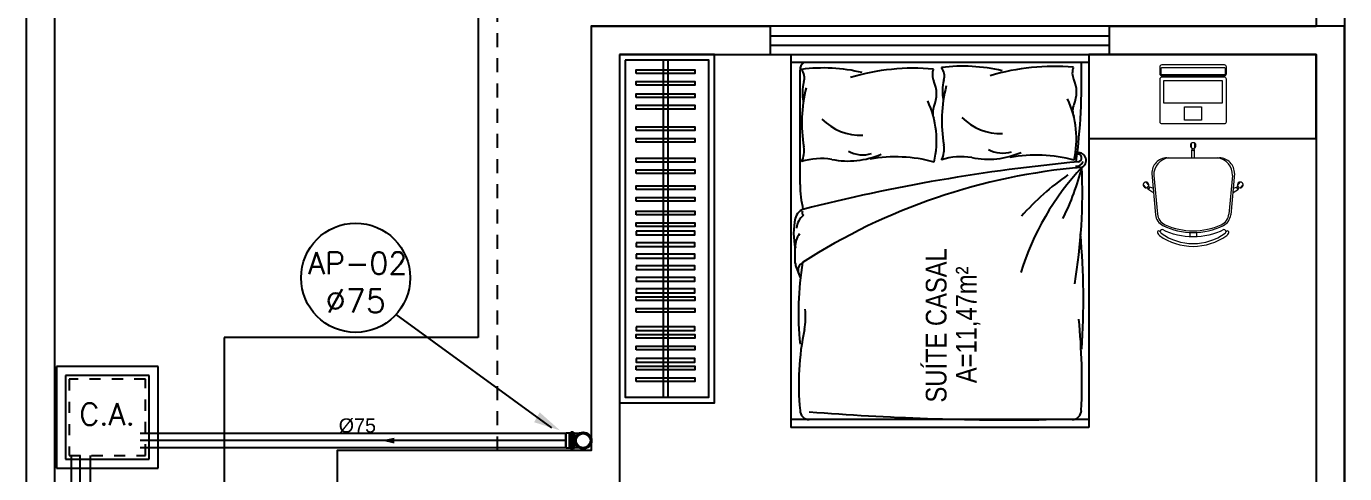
# Model space of a CAD drawing. Header units: millimetres. Extents: x 3923 to 4007, y 744 to 863.
# Drawn here: x 3974.36 to 3986.12, y 851.72 to 855.71 of the extents above; entities that cross this region are included whole.
import ezdxf
from ezdxf.enums import TextEntityAlignment as Align

# ---------------------------------------------------------------- set-up
doc = ezdxf.new("R2010")
doc.units = ezdxf.units.MM
doc.linetypes.add('HIDDEN', pattern=[0.375, 0.25, -0.125])
doc.linetypes.add('HIDDEN2', pattern=[0.1875, 0.125, -0.0625])
for name, color, linetype in [('-HIDRO', 8, 'Continuous'), ('A-PEN-C', 4, 'Continuous'), ('E-txt-g', 3, 'Continuous'), ('Esgoto', 5, 'Continuous'), ('HIDROGRAFIA', 4, 'Continuous'), ('Texto-Tubos', 7, 'Continuous'), ('TigreCad', 3, 'Continuous'), ('Tinterno', 9, 'Continuous'), ('TUBULAÇÃO_ESGOTO', 5, 'Continuous')]:
    doc.layers.add(name, color=color, linetype=linetype)
doc.layers.add('E-Lay-9', color=9, linetype='Continuous', lineweight=9)
doc.layers.add('E-Txt-W', color=7, linetype='Continuous', lineweight=20)
doc.styles.add('F2', font='ARIALN.TTF')
doc.styles.add('R80', font='simplex.shx', dxfattribs={"height": 12})
doc.styles.add('REG60', font='romans.shx', dxfattribs={"width": 0.8, "height": 0.15})
doc.styles.add('REG80', font='romans.shx', dxfattribs={"width": 0.8, "height": 0.2})
doc.styles.add('ROMANS', font='romans__.ttf', dxfattribs={"height": 0.1})
doc.styles.add('TCTUBOS-TXT', font='arial.ttf')

# ---------------------------------------------------------------- blocks, each defined once
blk = doc.blocks.new('TXT-AMB75')
at = {"layer": 'E-txt-g', "style": 'REG80', "width": 0.8, "flags": 8}
blk.add_attdef('TXT', text='', height=0.2, dxfattribs=at).set_placement((0.0055, 0.2964), align=Align.CENTER)
at = {"layer": 'E-Txt-W', "style": 'REG60', "width": 0.8, "flags": 8}
blk.add_attdef('TXT', text='', height=0.15, dxfattribs=at).set_placement((0.0055, 0.0271), align=Align.CENTER)
blk = doc.blocks.new('Cadeira')
at = {"layer": 'E-Lay-9', "color": 8}
for p, q in [((-0.0093, 0.0535), (-0.0093, 0.0769)), ((0.0096, 0.0535), (0.0096, 0.0769)), ((-0.1393, 0), (0.1393, 0)), ((-0.0075, 0), (-0.0075, 0.0425)), ((-0.0075, 0.0425), (-0.0056, 0.0425)), ((0.0056, 0.0425), (0.0075, 0.0425)), ((0.0075, 0), (0.0075, 0.0425)), ((-0.2355, -0.1467), (-0.2505, -0.1288)), ((-0.2192, -0.0836), (-0.1996, -0.3023)), ((-0.2087, -0.0936), (-0.1898, -0.2982)), ((0.2087, -0.0936), (0.1898, -0.2982)), ((0.2192, -0.0836), (0.1996, -0.3023)), ((0.2355, -0.1467), (0.2505, -0.1288)), ((-0.25, -0.1588), (-0.265, -0.1409)), ((-0.2398, -0.1647), (-0.2413, -0.1659)), ((-0.2133, -0.1847), (-0.2413, -0.1659)), ((-0.2298, -0.1563), (-0.2313, -0.1575)), ((-0.2144, -0.1618), (-0.2298, -0.1563)), ((0.2133, -0.1847), (0.2413, -0.1659)), ((0.2144, -0.1618), (0.2298, -0.1563)), ((0.2298, -0.1563), (0.2313, -0.1575)), ((0.2398, -0.1647), (0.2413, -0.1659)), ((0.25, -0.1588), (0.265, -0.1409)), ((-0.0175, -0.3961), (-0.0175, -0.4196)), ((0.0175, -0.3961), (0.0175, -0.4196))]:
    blk.add_line(p, q, dxfattribs=at)
blk.add_lwpolyline([(0.1631, -0.3812, -0.237888), (-0.1631, -0.3812, 0.605717), (-0.1738, -0.3953, 0.122717), (-0.17, -0.4, 0.323529), (0.17, -0.4, 0.122717), (0.1738, -0.3953, 0.605717)], format="xyb", close=True, dxfattribs=at)
for centre in [(0, 0.0466), (-0.2382, -0.1579), (0.2382, -0.1579)]:
    blk.add_circle(centre, 0.005, dxfattribs=at)
for centre, radius, start, end in [((0.0001, 0.0652), 0.015, 281.63338, 257.45365), ((-0.1393, -0.08), 0.08, 90, 182.56924), ((0, 0.0475), 0.0075, 221.81031, 318.18969), ((0.1393, -0.08), 0.08, 357.43076, 90), ((-0.1202, -0.0886), 0.0887, 95.59249, 183.25223), ((0.1202, -0.0886), 0.0887, 356.74777, 84.40751), ((-0.2502, -0.1438), 0.015, 322.54635, 298.36662), ((0.2502, -0.1438), 0.015, 241.63338, 217.45365), ((-0.2388, -0.1573), 0.0075, 261.81031, 358.18969), ((0.2388, -0.1573), 0.0075, 181.81031, 278.18969), ((-0.1299, -0.296), 0.07, 185.12125, 243.60471), ((-0.1201, -0.2918), 0.07, 185.2999, 245.73609), ((0.1201, -0.2918), 0.07, 294.26391, 354.7001), ((0.1299, -0.296), 0.07, 296.39529, 354.87875), ((-0.1819, -0.3961), 0.00782, 29.81088, 225.32554), ((-0.1625, -0.39), 0.0275, 205.14546, 233.45713), ((0, -0.1648), 0.3052, 234.12379, 305.87621), ((-0.1625, -0.39), 0.0125, 205.14546, 233.1301), ((0, -0.0343), 0.3622, 243.60471, 296.39529), ((0, -0.0254), 0.3622, 245.73609, 294.26391), ((0.1819, -0.3961), 0.00782, 314.67446, 150.18912), ((0.1625, -0.39), 0.0275, 306.54287, 334.85454)]:
    blk.add_arc(centre, radius, start, end, dxfattribs=at)
blk = doc.blocks.new('Notebook')
at = {"layer": 'E-Lay-9', "color": 8}
for p, q in [((-0.175, 0.305), (-0.175, 0.3)), ((-0.175, 0.3), (-0.175, 0.265)), ((0.165, 0.315), (-0.165, 0.315)), ((0.175, 0.3), (0.175, 0.305)), ((0.175, 0.265), (0.175, 0.3)), ((-0.165, 0.255), (0.165, 0.255))]:
    blk.add_line(p, q, dxfattribs=at)
for points in [[(-0.165, 0.26), (0.165, 0.26, 0.414214), (0.17, 0.265), (0.17, 0.295, 0.414214), (0.165, 0.3), (-0.165, 0.3, 0.414214), (-0.17, 0.295), (-0.17, 0.265, 0.414214)], [(-0.165, 0), (0.165, 0, 0.414214), (0.175, 0.01), (0.175, 0.24, 0.414214), (0.165, 0.25), (-0.165, 0.25, 0.414214), (-0.175, 0.24), (-0.175, 0.01, 0.414214)]]:
    blk.add_lwpolyline(points, format="xyb", close=True, dxfattribs=at)
for points in [[(-0.155, 0.11), (0.155, 0.11), (0.155, 0.23), (-0.155, 0.23)], [(-0.105, 0.25), (-0.145, 0.25), (-0.145, 0.255), (-0.105, 0.255)], [(0.105, 0.25), (0.145, 0.25), (0.145, 0.255), (0.105, 0.255)], [(-0.045, 0.02), (0.045, 0.02), (0.045, 0.09), (-0.045, 0.09)]]:
    blk.add_lwpolyline(points, close=True, dxfattribs=at)
for centre, start, end in [((-0.165, 0.305), 90, 180), ((0.165, 0.305), 0, 90), ((-0.165, 0.265), 180, 270), ((0.165, 0.265), 270, 360)]:
    blk.add_arc(centre, 0.01, start, end, dxfattribs=at)
blk = doc.blocks.new('_cxareia')
for p, q in [((40, 40), (-40, 40)), ((-40, 40), (-40, -40)), ((40, -40), (40, 40)), ((-40, -40), (40, -40))]:
    blk.add_line(p, q)
at = {"color": 1, "linetype": 'Continuous', "ltscale": 0.5}
for p, q in [((33, 33), (-33, 33)), ((-33, 33), (-33, -33)), ((33, -33), (33, 33)), ((-33, -33), (33, -33))]:
    blk.add_line(p, q, dxfattribs=at)
at = {"color": 1, "linetype": 'HIDDEN', "ltscale": 0.5}
for p, q in [((30, 30), (-30, 30)), ((-30, 30), (-30, -30)), ((30, -30), (30, 30)), ((-30, -30), (30, -30))]:
    blk.add_line(p, q, dxfattribs=at)
at = {"style": 'R80'}
blk.add_text('C.A.', height=17.28, dxfattribs=at).set_placement((-22, -6.1))
blk = doc.blocks.new('j9n75s')
at = {"layer": 'TigreCad'}
for p, q in [((23.2, 37.7), (46, 37.7)), ((23.2, -37.8), (46, -37.8))]:
    blk.add_line(p, q, dxfattribs=at)
for radius in [44.3, 39.8]:
    blk.add_circle((0, 0), radius, dxfattribs=at)
at = {"layer": 'Tinterno'}
blk.add_line((46, -37.8), (46, 37.7), dxfattribs=at)
blk.add_circle((0, 0), 38, dxfattribs=at)
blk = doc.blocks.new('11030904p')
at = {"layer": 'TigreCad'}
for p, q in [((0, -39.8), (0, 39.8)), ((0, 39.8), (4.6, 39.8)), ((5.5, 40.5), (6.3, 43.6)), ((7.3, 44.3), (16, 44.3)), ((7.3, -43.3), (7.3, 43.3)), ((16, -43.3), (16, 43.3)), ((17.3, 40.7), (17, 43.4)), ((18.3, 39.8), (26.7, 39.8)), ((26.7, 39.8), (27, 39.6)), ((27, 39.6), (44.7, 39.6)), ((44.7, 39.6), (46.5, 37.8)), ((46.5, 37.8), (46.5, -37.7)), ((0, -39.8), (4.6, -39.8)), ((5.5, -40.5), (6.3, -43.6)), ((7.3, -44.3), (16, -44.3)), ((17.3, -40.7), (17, -43.4)), ((18.3, -39.8), (26.7, -39.8)), ((26.7, -39.8), (27, -39.5)), ((27, -39.5), (44.7, -39.5)), ((44.7, -39.5), (46.5, -37.7))]:
    blk.add_line(p, q, dxfattribs=at)
for centre, start, end in [((4.6, 40.8), 270, 345), ((7.3, 43.3), 90, 165), ((16, 43.3), 5, 90), ((18.3, 40.8), 185, 270), ((4.6, -40.8), 15, 90), ((7.3, -43.3), 195, 270), ((16, -43.3), 270, 355), ((18.3, -40.8), 90, 175)]:
    blk.add_arc(centre, 1, start, end, dxfattribs=at)
at = {"layer": 'Tinterno'}
for p, q in [((5.3, -39.8), (5.3, 39.8)), ((17.3, -39.8), (17.3, 39.8)), ((26.7, 39.8), (26.7, -39.8)), ((27, 39.6), (27, -39.5)), ((44.7, 39.6), (44.7, -39.5))]:
    blk.add_line(p, q, dxfattribs=at)

msp = doc.modelspace()

# ---------------------------------------------------------------- linework, layer by layer
at = {"layer": '-HIDRO', "linetype": 'Continuous'}
for p, q in [((3974.363, 861), (3974.363, 819)), ((3986.123, 861), (3986.123, 819)), ((3974.615, 860.748), (3974.615, 819.252)), ((3985.871, 860.748), (3985.871, 855.707)), ((3978.395, 856.715), (3978.395, 852.929)), ((3979.403, 855.707), (3980.999, 855.707)), ((3979.403, 855.707), (3979.403, 851.921)), ((3980.999, 855.707), (3980.999, 855.455)), ((3984.023, 855.707), (3985.871, 855.707)), ((3984.023, 855.707), (3984.023, 855.455)), ((3979.655, 855.455), (3980.999, 855.455)), ((3979.655, 855.455), (3979.655, 851.585)), ((3984.023, 855.455), (3985.871, 855.455)), ((3985.871, 855.455), (3985.871, 850.247)), ((3985.871, 855.455), (3985.871, 850.247)), ((3976.127, 852.929), (3976.127, 830.912)), ((3978.395, 852.929), (3976.127, 852.929)), ((3977.135, 851.921), (3977.135, 847.217)), ((3979.403, 851.921), (3977.135, 851.921))]:
    msp.add_line(p, q, dxfattribs=at)
at = {"layer": '-HIDRO', "linetype": 'HIDDEN2'}
msp.add_line((3978.563, 856.547), (3978.563, 851.921), dxfattribs=at)
at = {"layer": '-HIDRO'}
for p, q in [((3980.999, 855.623), (3984.023, 855.623)), ((3980.999, 855.539), (3984.023, 855.539)), ((3980.999, 855.455), (3984.023, 855.455)), ((3981.182, 855.455), (3981.182, 852.126)), ((3981.182, 855.455), (3984.023, 855.455)), ((3983.841, 855.455), (3983.841, 852.126)), ((3980.045, 855.404), (3980.045, 852.397)), ((3980.087, 855.404), (3980.087, 852.397)), ((3983.841, 855.383), (3981.182, 855.383)), ((3981.265, 854.295), (3981.265, 855.317)), ((3981.223, 853.593), (3981.223, 853.756)), ((3981.229, 853.564), (3981.265, 853.465)), ((3983.841, 852.197), (3981.182, 852.197)), ((3983.841, 852.126), (3981.182, 852.126))]:
    msp.add_line(p, q, dxfattribs=at)
at = {"layer": '-HIDRO', "linetype": 'Continuous', "flags": 128}
msp.add_lwpolyline([(3985.871, 826.292), (3986.123, 826.292), (3986.123, 836.624), (3983.855, 836.624), (3983.855, 838.052), (3986.123, 838.052), (3986.123, 855.707), (3979.403, 855.707), (3979.403, 851.921), (3977.135, 851.921), (3977.135, 831.92), (3980.579, 831.92), (3980.579, 826.292), (3985.871, 826.292)], dxfattribs=at)
at = {"layer": '-HIDRO'}
for points in [[(3979.655, 855.455), (3979.655, 852.346), (3980.502, 852.346), (3980.502, 855.455)], [(3985.871, 854.707), (3985.871, 855.455), (3983.841, 855.455), (3983.841, 854.707)], [(3979.706, 855.404), (3979.706, 852.397), (3980.452, 852.397), (3980.452, 855.404)], [(3979.802, 852.641), (3979.802, 852.675), (3980.326, 852.675), (3980.326, 852.641)], [(3979.802, 852.538), (3979.802, 852.571), (3980.326, 852.571), (3980.326, 852.538)]]:
    msp.add_lwpolyline(points, close=True, dxfattribs=at)
at = {"layer": '-HIDRO', "ltscale": 0.5}
for points in [[(3979.802, 855.285), (3979.802, 855.318), (3980.326, 855.318), (3980.326, 855.285)], [(3979.802, 855.181), (3979.802, 855.215), (3980.326, 855.215), (3980.326, 855.181)], [(3979.802, 855.072), (3979.802, 855.105), (3980.326, 855.105), (3980.326, 855.072)], [(3979.802, 854.968), (3979.802, 855.002), (3980.326, 855.002), (3980.326, 854.968)], [(3979.802, 854.777), (3979.802, 854.811), (3980.326, 854.811), (3980.326, 854.777)], [(3979.802, 854.674), (3979.802, 854.707), (3980.326, 854.707), (3980.326, 854.674)], [(3979.802, 854.495), (3979.802, 854.529), (3980.326, 854.529), (3980.326, 854.495)], [(3979.802, 854.392), (3979.802, 854.425), (3980.326, 854.425), (3980.326, 854.392)], [(3979.802, 854.25), (3979.802, 854.284), (3980.326, 854.284), (3980.326, 854.25)], [(3979.802, 854.147), (3979.802, 854.18), (3980.326, 854.18), (3980.326, 854.147)], [(3979.802, 854.024), (3979.802, 854.058), (3980.326, 854.058), (3980.326, 854.024)], [(3979.802, 853.921), (3979.802, 853.954), (3980.326, 853.954), (3980.326, 853.921)], [(3979.802, 853.88), (3979.802, 853.846), (3980.326, 853.846), (3980.326, 853.88)], [(3979.802, 853.776), (3979.802, 853.743), (3980.326, 853.743), (3980.326, 853.776)], [(3979.802, 853.673), (3979.802, 853.639), (3980.326, 853.639), (3980.326, 853.673)], [(3979.802, 853.569), (3979.802, 853.536), (3980.326, 853.536), (3980.326, 853.569)], [(3979.802, 853.466), (3979.802, 853.432), (3980.326, 853.432), (3980.326, 853.466)], [(3979.802, 853.363), (3979.802, 853.329), (3980.326, 853.329), (3980.326, 853.363)], [(3979.802, 853.26), (3979.802, 853.294), (3980.326, 853.294), (3980.326, 853.26)], [(3979.802, 853.157), (3979.802, 853.19), (3980.326, 853.19), (3980.326, 853.157)], [(3979.802, 853.025), (3979.802, 852.991), (3980.326, 852.991), (3980.326, 853.025)], [(3979.802, 852.923), (3979.802, 852.956), (3980.326, 852.956), (3980.326, 852.923)], [(3979.802, 852.819), (3979.802, 852.853), (3980.326, 852.853), (3980.326, 852.819)], [(3979.802, 852.744), (3979.802, 852.71), (3980.326, 852.71), (3980.326, 852.744)]]:
    msp.add_lwpolyline(points, close=True, dxfattribs=at)
at = {"layer": '-HIDRO'}
for centre, radius, start, end in [((3981.348, 855.317), 0.083, 126.8699, 180), ((3981.472, 853.851), 1.484, 76.4268, 97.4901), ((3981.171, 855.245), 0.133, 344.8012, 35.6212), ((3982.279, 853.38), 1.953, 84.801, 106.7983), ((3982.583, 855.274), 0.137, 158.2876, 204.2123), ((3982.721, 853.867), 1.484, 76.4268, 97.4901), ((3982.42, 855.261), 0.133, 344.8012, 35.6212), ((3983.527, 853.396), 1.953, 84.801, 106.7983), ((3983.831, 855.29), 0.137, 158.2876, 204.2123), ((3978.205, 855.225), 5.572, 352.4678, 1.6297), ((3981.653, 855.114), 0.367, 164.8012, 192.688), ((3982.202, 855.103), 0.281, 337.1192, 24.2123), ((3982.902, 855.13), 0.367, 164.8012, 192.688), ((3983.451, 855.119), 0.281, 337.1192, 24.2123), ((3982.555, 854.845), 1.274, 165.74, 189.6289), ((3983.804, 854.861), 1.274, 165.74, 189.6289), ((3981.636, 854.686), 0.847, 347.0138, 24.882), ((3982.592, 854.938), 0.143, 157.1192, 200.9839), ((3982.884, 854.702), 0.847, 347.0138, 24.882), ((3983.84, 854.954), 0.143, 157.1192, 200.9839), ((3981.806, 855.224), 0.489, 224.9902, 272.1705), ((3983.054, 855.239), 0.489, 224.9902, 272.1705), ((3981.089, 854.596), 0.213, 333.0351, 9.6289), ((3982.338, 854.612), 0.213, 333.0351, 9.6289), ((3983.076, 854.856), 0.28, 242.3015, 285.8593), ((3981.454, 853.948), 0.579, 80.6074, 107.6402), ((3985.196, 838.787), 15.777, 95.2581, 104.3284), ((3981.693, 855.254), 0.749, 258.8783, 293.3122), ((3981.827, 854.84), 0.28, 242.3015, 285.8593), ((3982.119, 853.258), 1.284, 74.5503, 100.2362), ((3982.703, 853.964), 0.579, 80.6074, 107.6402), ((3982.942, 855.27), 0.749, 258.8783, 293.3122), ((3983.368, 853.274), 1.284, 74.5503, 100.2362), ((3983.729, 854.527), 0.0687, 265.5011, 337.3948), ((3983.743, 854.531), 0.0347, 281.8744, 98.7085), ((3983.749, 854.511), 0.0687, 296.0618, 98.3909), ((3984.229, 849.054), 5.413, 94.7637, 122.9046), ((3985.552, 852.791), 2.427, 136.9142, 162.7613), ((3985.031, 852.426), 2.392, 125.1272, 138.488), ((3981.542, 855.015), 2.308, 333.6904, 345.8106), ((3978.807, 854.231), 4.977, 350.4906, 2.5059), ((3982.32, 854.309), 1.055, 180.7687, 192.911), ((3981.336, 853.966), 0.116, 101.6131, 167.1173), ((3981.402, 853.892), 0.168, 129.4016, 175.3151), ((3981.312, 854.043), 0.0276, 149.3024, 231.469), ((3981.798, 853.86), 0.59, 167.1173, 193.0714), ((3981.402, 853.745), 0.179, 142.2698, 183.3983), ((3977.14, 853.267), 6.653, 356.1992, 5.0745), ((3981.306, 853.593), 0.083, 180, 200.2459), ((3981.306, 853.593), 0.083, 180, 200.2459), ((3981.331, 853.528), 0.083, 120.5128, 200.2459), ((3983.982, 853.148), 2.731, 170.4929, 185.822), ((3980.761, 853.109), 0.554, 348.6575, 7.5253), ((3977.992, 852.53), 5.788, 357.5236, 5.6003), ((3983.681, 852.512), 2.427, 168.3943, 185.485), ((3981.348, 852.28), 0.083, 180, 270), ((3983.139, 874.38), 22.185, 265.3697, 270.8295), ((3983.692, 852.28), 0.083, 270, 0)]:
    msp.add_arc(centre, radius, start, end, dxfattribs=at)
at = {"layer": 'A-PEN-C'}
msp.add_line((3979.05, 852.124), (3977.662, 853.135), dxfattribs=at)
msp.add_circle((3977.301, 853.463), 0.487, dxfattribs=at)
msp.add_solid([(3979.124, 852.101), (3978.943, 852.262), (3978.893, 852.174)], dxfattribs=at)
at = {"layer": 'Esgoto'}
for p, q in [((3979.175, 852.01), (3975.38, 852.01)), ((3974.839, 851.877), (3974.839, 837.027))]:
    msp.add_line(p, q, dxfattribs=at)
at = {"layer": 'TigreCad'}
for p, q in [((3979.175, 852.073), (3975.378, 852.073)), ((3979.175, 851.946), (3975.378, 851.946)), ((3974.763, 851.877), (3974.763, 837.027)), ((3974.933, 851.877), (3974.933, 837.027))]:
    msp.add_line(p, q, dxfattribs=at)
at = {"layer": 'TUBULAÇÃO_ESGOTO'}
msp.add_solid([(3977.527, 852.012), (3977.645, 851.984), (3977.646, 852.035)], dxfattribs=at)

# ---------------------------------------------------------------- block references
at = {"layer": '-HIDRO', "yscale": 1.68, "zscale": 1.68}
for name, p, xscale in [('Notebook', (3984.772, 854.836, 5.52), -1.68), ('Cadeira', (3984.772, 854.533, 5.52), 1.68)]:
    msp.add_blockref(name, p, dxfattribs=dict(at, xscale=xscale))
at = {"layer": '-HIDRO'}
ref = msp.add_blockref('TXT-AMB75', (3982.935, 853.046), dxfattribs=dict(at, xscale=-1.224719996570784, yscale=1.224719996570784, zscale=1.224719996570784, rotation=90))
ref.add_attrib('TXT', 'SUÍTE CASAL', dxfattribs={"layer": 'E-txt-g', "color": 2, "height": 0.1848, "rotation": 90, "style": 'F2'}).set_placement((3982.572, 853.038), align=Align.CENTER)
ref.add_attrib('TXT', 'A=11,47m²', dxfattribs={"layer": 'E-Txt-W', "height": 0.1848, "rotation": 90, "style": 'F2'}).set_placement((3982.84, 853.043), align=Align.CENTER)
at = {"layer": 'Esgoto', "xscale": 0.00168, "yscale": 0.00168, "zscale": 0.00168, "rotation": 180}
msp.add_blockref('11030904p', (3979.253, 852.01), dxfattribs=at)
at = {"layer": 'HIDROGRAFIA', "xscale": 0.01133999996903031, "yscale": 0.01133999996826634, "zscale": 0.011339999968248}
msp.add_blockref('_cxareia', (3975.086, 852.217), dxfattribs=at)
at = {"layer": 'TigreCad', "xscale": 0.00168, "yscale": 0.00168, "zscale": 0.00168, "rotation": 180}
msp.add_blockref('j9n75s', (3979.331, 852.01), dxfattribs=at)

# ---------------------------------------------------------------- texts
at = {"layer": 'A-PEN-C', "style": 'ROMANS'}
for s, height, p in [('AP-02', 0.1966, (3977.319, 853.494)), ('%%C75', 0.2095, (3977.302, 853.152))]:
    msp.add_text(s, height=height, rotation=360, dxfattribs=at).set_placement(p, align=Align.CENTER)
at = {"layer": 'Texto-Tubos', "style": 'TCTUBOS-TXT'}
msp.add_text('%%C75', height=0.126, dxfattribs=at).set_placement((3977.316, 852.082), align=Align.CENTER)

doc.saveas('drawing.dxf')
